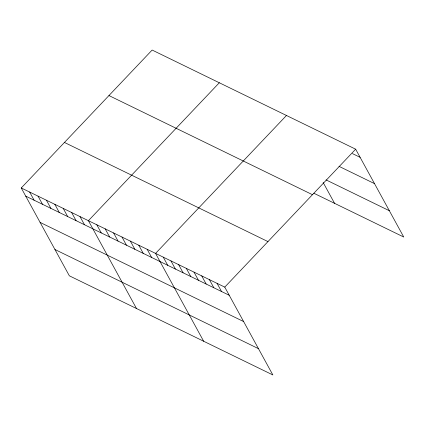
<?xml version="1.0" encoding="UTF-8"?>
<svg xmlns="http://www.w3.org/2000/svg" width="425" height="425" viewBox="0 0 425 425"><rect width="100%" height="100%" fill="white"/><g stroke="black" fill="none" stroke-linecap="round" stroke-linejoin="round"><path stroke-width="0.64" d="M21.25 187.967L224.761 287.114L272.855 374.956L69.344 275.809L21.25 187.967L152.145 50.044L355.656 149.191L403.75 237.033L313.847 193.237M219.305 82.763L88.411 220.687L136.499 308.529M286.466 115.483L155.566 253.406L203.66 341.243M224.761 287.114L355.656 149.191M352.426 153.59L360.118 157.335M339.033 166.345L374.515 183.632M326.071 179.903L389.353 210.731M108.949 95.561L312.465 194.703M64.446 142.455L267.957 241.597M25.707 196.111L229.218 295.258M40.109 222.408L243.621 321.555M54.942 249.507L258.453 348.654M323.154 182.5L334.555 203.325M217.074 283.369L221.531 291.513M209.387 279.623L213.844 287.762M201.7 275.878L206.157 284.017M194.007 272.133L198.47 280.272M186.32 268.387L190.777 276.526M178.633 264.642L183.09 272.781M170.946 260.897L175.403 269.036M163.258 257.152L167.716 265.29M147.172 249.316L151.629 257.454M138.778 245.225L143.236 253.369M130.385 241.134L134.842 249.278M121.991 237.044L126.448 245.188M113.592 232.953L118.049 241.097M105.198 228.868L109.655 237.007M96.804 224.777L101.262 232.916M80.012 216.596L84.474 224.74M71.618 212.505L76.075 220.649M63.224 208.415L67.681 216.559M54.83 204.324L59.287 212.468M46.437 200.239L50.894 208.377M38.037 196.148L42.5 204.287M29.644 192.058L34.101 200.202"/></g></svg>
